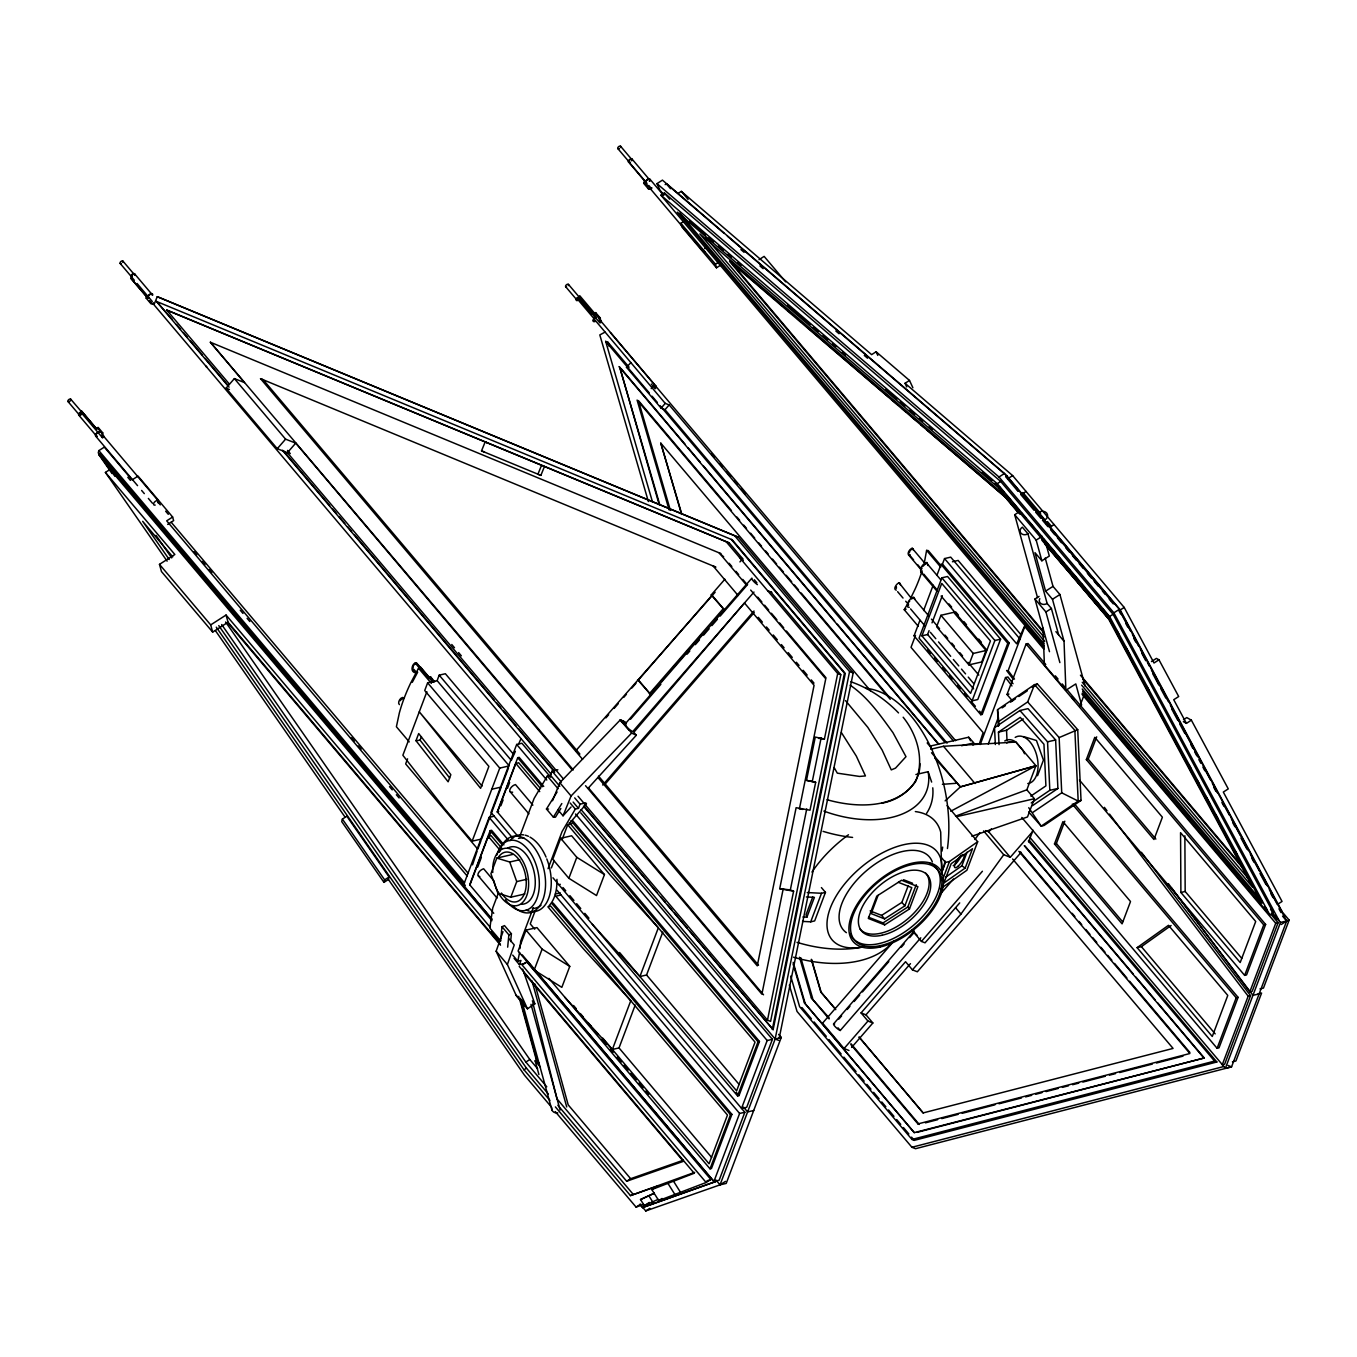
<?xml version="1.0" encoding="UTF-8"?>
<svg xmlns="http://www.w3.org/2000/svg" width="1357" height="1357" viewBox="0 0 1357 1357"><rect width="100%" height="100%" fill="white"/><g stroke="black" fill="none" stroke-linecap="round" stroke-linejoin="round"><path stroke-width="1.5" d="M500.58 941.079L501.988 926.712L504.499 925.61L511.402 933.752L510.622 941.571M507.671 947.169L508.875 934.871L501.988 926.712M519.578 952.41L517.848 961.18L512.709 955.107M519.952 948.645L520.698 941.13L533.267 907.867M900.403 584.935C900.369 578.574 891.413 589.074 896.298 590.108M909.173 552.994L910.004 550.84M913.38 550.23C913.295 544.954 906.408 552.18 908.562 554.877L920.674 569.194M908.427 603.831L908.427 605.324M927.984 565.496L926.967 562.51C923.014 563.087 919.435 568.464 920.996 572.247L937.11 591.296M941.063 565.75L928.239 550.586L926.61 550.399L924.338 562.714M770.657 591.839L840.797 674.751L770.606 1021.38L767.485 1020.159L793.608 891.193L779.715 888.699L796.118 807.703L810.01 810.197L815.659 782.311L806.499 780.36L815.269 737.072L824.428 739.022L837.693 673.53L726.165 541.697L166.741 310.075L229.384 384.099M782.972 889.988L761.888 994.155L585.529 785.703M793.608 891.193L790.334 889.921L806.737 808.908M812.385 781.038L821.155 737.75M772.32 1029.352L844.461 673.14L731.372 539.458L732.186 539.781L845.275 673.445L773.134 1029.658L583.476 806.126M641.64 1206.085L645.745 1210.936L720.041 1184.848L775.152 1039.004L849.567 671.562L734.663 535.744L157.259 296.674L153.969 304.765L551.078 774.152M779.172 1038.342L853.163 672.97L738.259 537.151L157.259 296.674M167.674 524.43L173.628 520.613L172.627 517.017L138.024 476.103L132.07 479.92L104.319 447.115L98.857 450.609L98.247 452.865L109.12 468.521M342.388 819.085L341.71 821.579L383.963 882.355L388.424 879.489L389.103 876.995L346.849 816.236L342.388 819.085L384.642 879.862L383.963 882.355M896.366 586.733L896.366 588.31M921.742 568.939L921.997 568.057M472.507 864.867L477.121 851.144M979.177 744.365L983.13 732.61L911.005 647.34L915.483 635.5L914.058 635.822L980.806 714.715L982.231 714.393L1009.218 642.981L942.47 564.071L944.54 558.575L950.714 557.15L1020.125 639.198M522.682 969.102L534.828 1003.841L527.449 1008.811L516.22 995.529L496.153 951.223L503.006 931.665M527.449 1008.811L507.382 964.505L514.252 944.947L509.248 939.044M79.961 413.681L81.233 410.713L96.652 428.948L81.233 410.713M131.035 278.524L146.624 296.725L131.035 278.524L132.155 275.59M96.652 428.948L98.111 427.387L102.708 432.815L103.336 437.429L102.386 437.649L80.725 412.053A2.341 1.255 -40.2 0 0 78.604 414.682A2.341 1.255 -40.2 0 0 80.928 414.903M150.712 303.493L153.816 303.866L150.712 303.493L146.115 298.065L146.624 296.725M102.386 437.649L101.758 433.036L97.161 427.608M152.849 304.087L153.358 302.747M513.421 754.17L445.367 673.734L439.193 675.158L437.124 680.637L427.625 682.825L424.724 690.526L488.893 766.4L480.615 788.332L419.279 711.814L482.091 786.059M426.878 691.697L402.859 755.272L444.384 808.399L472.134 841.187L481.633 838.999L501.259 787.043L491.76 789.248M630.191 162.145L629.852 163.451M407.575 758.834L405.658 763.923L477.783 849.177L480.989 840.695M415.988 740.685L418.685 733.543L450.846 774.677L448.132 781.819L415.988 740.685L420.093 740.193L449.676 778.019M420.093 740.193L421.433 736.614M593.688 315.502L595.655 312.602L600.252 318.03L600.88 322.661M651.852 187.758L651.36 189.098L648.256 188.708L643.659 183.28L644.66 180.6L629.241 162.365A2.341 1.255 -40.2 0 1 628.732 160.533A2.341 1.255 -40.2 0 1 631.463 158.786A2.341 1.255 -40.2 0 1 631.972 160.618M595.655 312.602L595.146 313.942L579.727 295.707L578.777 298.608L591.618 313.806M643.659 183.28L645.27 181.685M594.705 312.822L599.302 318.25L599.93 322.881L578.269 297.268A2.341 1.255 -40.2 0 0 576.182 299.49A2.341 1.255 -40.2 0 0 577.454 300.575M650.393 189.318L650.902 187.978L648.765 185.451M472.134 841.187L499.749 768.096L509.248 765.891L437.124 680.637M494.355 816.168L489.131 817.372L463.432 885.358L492.184 919.334M550.654 777.222L521.902 743.246L516.678 744.45L490.997 812.436L512.759 838.168M501.988 785.126L508.519 767.825M503.922 844.868L491.59 830.297L490.165 830.637L469.709 884.781L493.744 913.295M517.746 836.166L497.273 811.859L517.729 757.715L519.154 757.376L543.733 786.432M469.878 885.086L488.283 836.353L491.132 835.691L501.971 848.498M497.425 812.165L515.847 763.431L518.696 762.77L540.595 788.654M477.715 867.038L481.362 857.37M488.673 838.032L490.861 832.231M500.886 805.719L503.074 799.918M507.467 788.315L509.655 782.514M512.861 854.384L496.832 858.082L490.929 873.704L497.917 893.279L510.826 897.214L524.854 893.975M498.613 892.397L492.71 908.037L489.86 928.086L500.631 940.825M520.07 835.607L534.115 798.442L547.329 776L550.467 775.271L552.045 771.098L557.846 769.758M510.826 897.214L516.729 881.592L509.723 862.017L496.832 858.082M548.058 868.701L562.103 831.519L575.317 809.077L578.455 808.365L580.033 804.175L585.834 802.835M526.024 930.105L518.086 951.087L534.166 970.102L561.832 987.353L569.77 966.388L536.948 927.594L526.024 930.105L542.105 949.12L569.77 966.388M560.712 838.304L552.774 859.286L568.854 878.284L596.52 895.552L604.459 874.587L571.636 835.776L560.712 838.304L576.793 857.319L604.459 874.587M535.218 910.717L530.248 923.88L534.726 929.172M551.383 867.92L554.233 860.406M562.035 839.746L567.718 824.734L571.823 823.784M514.066 958.33L519.392 964.64L520.986 960.451L517.848 961.18M534.166 970.102L542.105 949.12M568.854 878.284L576.793 857.319M564.783 997.259L612.363 1049.47L630.768 1000.737L583.188 948.526L547.889 906.798L550.738 906.137L727.471 1115.047L709.066 1163.78L602.779 1038.139M592.331 924.338L639.91 976.548L658.332 927.815L610.752 875.604L567.718 824.734M612.363 1049.47L619.013 1047.926L635.212 1005.045M639.91 976.548L646.56 975.004L662.759 932.123M548.907 978.38L710.033 1168.835L730.49 1114.691L731.915 1114.368L553.181 903.1L551.756 903.423L730.49 1114.691M552.961 877.792L737.58 1095.913L758.037 1041.769L759.462 1041.447L572.4 820.323M812.758 896.926L806.024 914.771L806.906 917.179L802.903 916.976M731.915 1114.368L711.458 1168.513L710.033 1168.835M737.58 1095.913L739.005 1095.591L759.462 1041.447M806.906 917.179L814.404 897.367L806.38 896.943M914.058 635.822L919.944 620.268M923.608 610.548L933.158 585.257M936.941 575.266L941.046 564.41L942.47 564.071M802.547 921.403L810.706 921.827L821.494 893.279L825.463 892.363L821.409 887.58M522.292 954.921L713.935 1181.438L739.616 1113.452L744.84 1112.248L556.947 890.141M772.404 1039.326L767.18 1040.531L741.482 1108.516L746.706 1107.312L772.404 1039.326L580.762 812.809M941.86 577.811L919.062 638.18L972.087 700.857L977.786 699.534L1000.584 639.181L947.559 576.504L941.86 577.811L994.885 640.487L972.087 700.857M921.912 635.839L941.741 583.391L990.423 640.928L970.594 693.376L921.912 635.839L927.611 634.516L929.087 630.632M825.463 892.363L814.675 920.911L810.706 921.827M744.84 1112.248L719.159 1180.234L713.935 1181.438M932.022 622.863L942.301 595.672M781.293 1037.325L726.216 1183.423L720.041 1184.848L715.936 1180.013M940.927 615.298L936.618 626.713L968.915 664.896L981.739 661.945L986.047 650.512L953.75 612.329L940.927 615.298L973.223 653.463L968.915 664.896M878.098 895.349L871.194 913.617L884.577 918.876L904.865 905.865L911.768 887.597L898.385 882.338M870.142 910.886L881.626 915.381L901.896 902.371L908.121 885.917M868.514 917.23L883.034 922.93L907.816 907.019L916.263 884.696M980.806 714.715L1007.793 643.303L1009.218 642.981M909.461 908.969L917.892 886.647L901.557 880.235L876.775 896.129L868.327 918.452L884.679 924.863L909.461 908.969L907.816 907.019M980.212 744.518L1005.537 677.533L1007.912 676.973L1013.034 683.724M1027.147 626.069L1024.772 626.612L1008.132 670.646L1014.493 679.094M988.269 744.094L997.819 718.854M1012.492 700.941L1007.03 694.479L1026.113 643.981L1028.012 643.54L1045.755 664.54M941.215 873.823L945.524 862.407L949.493 861.491L977.668 841.73L947.101 805.6M942.301 880.506L949.493 861.491M945.507 877.301L961.876 865.8L966.998 852.247M965.166 868.09L972.494 848.719L951.206 863.663L943.878 883.034L965.166 868.09L961.876 865.8M977.668 841.73L966.879 870.261L940.367 888.869M955.549 816.168L1026.842 789.808L1035.951 765.738L1015.918 742.058A24.172 14.164 77 0 0 1004.757 740.956M1037.545 775.712L1043.448 760.09L1036.46 740.515L1023.551 736.563M1026.842 789.808L1034.39 798.73L1027.503 816.948L971.849 836.251M1028.606 841.849L1033.016 830.213M1079.714 706.624L1084.107 694.971M1054.474 843.935L1062.921 821.63L1130.517 901.54L1122.086 923.863L1054.474 843.935L1056.374 843.494L1064.821 821.189M1086.346 759.615L1094.777 737.292L1162.389 817.219L1153.959 839.525L1086.346 759.615L1088.246 759.174L1096.677 736.851M1021.804 817.457L1217.11 1048.299L1236.193 997.802L1238.093 997.361L1074.201 803.649M1079.409 780.038L1244.657 975.378L1263.74 924.88L1265.64 924.439L1067.62 690.357M1238.093 997.361L1219.01 1047.858L1217.11 1048.299M1265.64 924.439L1246.557 974.937L1244.657 975.378M1250.543 995.631L1248.169 996.174L1222.25 1064.804L1224.625 1064.244L1250.543 995.631L1141.424 852.315M1168.394 883.678L1249.797 991.882L1275.733 923.252L1278.107 922.709L1271.288 914.652M1278.107 922.709L1252.172 991.322L1249.797 991.882M1029.929 837.473L1225.388 1068.264L1280.499 922.421L1286.673 920.996L1119.338 609.327L1004.434 473.508L662.437 180.125L656.975 183.636L660.045 190.251L664.014 194.95M1282.569 916.162L1286.673 920.996L1231.562 1066.856L915.534 1148.701L911.921 1147.276L797.034 1011.457L789.333 985.046M1280.94 910.411L1289.15 920.114L1263.452 988.1L1259.975 988.914M998.973 725.571L998.786 721.483L1027.673 701.925L1034.543 684.64L1037.393 683.979L1077.712 729.676L1081.037 800.426L1044.025 825.48L1041.175 826.142L1028.657 811.961M552.536 800.732L559.83 782.701L620.403 719.787L625.085 721.975L620.098 720.143L629.139 730.117M558.049 809.908L563.036 815.811L571.076 795.982L631.65 733.068L636.314 735.257L587.971 788.417M544.479 466.469L540.866 475.391L481.531 450.88L485.144 441.958L488.096 443.128M541.545 465.315L537.915 474.221L540.866 475.391M515.372 751.337L511.318 760.412L439.193 675.158M518.595 744.077L521.02 738.632M1025.57 623.864L1016.681 643.829L944.54 558.575M413.325 665.897L413.071 668.17M412.274 682.334L417.668 672.156M910.818 597.894L914.974 589.362A171.372 91.682 -40.2 0 0 922.098 570.822M433.443 682.317L420.602 667.135L418.533 668.17L410.594 683.182A189.081 101.147 -40.2 0 0 399.365 712.883L396.397 726.741L409.237 741.906M918.333 626.374L904.22 609.683L907.154 604.662M400.264 700.721L400.943 699.737M909.139 601.931L909.716 600.998M560.831 808.535L555.437 817.202L553.368 817.151L546.464 809.009L557.065 791.996M553.368 817.151L561.832 803.548M974.92 839.491L979.805 832.706M851.619 1047.434L872.856 1022.991L867.954 1021.058L861.067 1012.916L905.56 961.723L912.447 969.865L960.96 914.058L1003.739 854.723L1010.287 857.285L1033.271 830.84M413.664 665.337L414.496 664.421M922.964 566.276L924.948 564.342M563.392 778.918L287.413 452.695L277.269 448.709L226.059 388.17L234.371 378.603L244.497 382.589L210.352 342.218L573.282 769.928M277.269 448.709L285.581 439.159L295.724 443.128L571.857 769.538M287.413 452.695L295.724 443.128M947.101 743.127L665.015 409.695L661.096 408.152L626.476 367.238L630.954 362.59M661.096 408.152L665.235 403.385L669.171 404.912L953.343 740.837M665.015 409.695L669.171 404.912M575.928 750.625L715.139 592.212M637.586 679.687L650.24 694.004L638.401 680.01L712.018 595.282L723.858 609.276L711.204 594.96L724.892 579.218M739.938 561.9L742.669 558.762L729.269 542.919L166.741 310.075M605.917 717.887L608.648 714.732M614.11 708.439L618.215 703.723M623.694 697.43L626.425 694.292M631.887 687.999L635.992 683.283M649.426 693.681L723.044 608.954M653.005 690.798L657.178 686.014M661.351 681.214L665.524 676.414M669.68 671.613L701.637 634.855M715.529 618.86L719.702 614.076M625.221 723.875L751.88 578.133A5.852 1.374 41 0 0 757.41 584.663M630.513 719.227L660.859 684.318M687.066 654.176L689.814 651.004M695.327 644.643L699.466 639.893M703.605 635.127L709.117 628.783M711.882 625.611L717.395 619.267M720.16 616.095L747.605 584.511M753.983 592.059L632.769 731.542A5.852 1.374 41 0 1 626.391 726.521A5.852 1.374 41 0 1 626.391 723.993M569.278 823.58L586.495 803.768M602.745 785.058L754.017 611.006M605.205 784.007L754.238 612.499M894.076 940.876L822.563 1023.161L844.054 1048.554L848.956 1050.488M985.521 830.603L988.795 831.875L991.373 828.906M939.587 894.975L953.445 879.031M833.656 1023.789L914.194 931.106M838.83 1019.09L841.611 1015.901M847.175 1009.506L849.94 1006.317M854.113 1001.517L859.66 995.122M862.441 991.933L888.835 961.57M901.319 947.186L904.101 943.997M909.665 937.602L913.821 932.802M834.674 1023.89A5.106 1.204 41 0 0 834.674 1026.096A5.106 1.204 41 0 0 840.254 1030.489L920.792 937.806M911.853 930.088L921.437 941.419L982.417 871.245M959.721 902.914L925.033 942.827L921.437 941.419M861.067 1012.916L865.97 1014.832L910.462 963.64M844.054 1048.554L867.954 1021.058M1021.159 852.332L917.349 971.782L912.447 969.865M563.036 815.811L571.06 806.991M910.394 550.331L911.242 549.619M945.134 800.867L960.4 786.89L1035.951 765.738L950.748 811.232M1137.115 947.644L1168.479 925.321L1227.78 995.41L1212.276 1036.477L1137.115 947.644L1141.39 946.66L1171.108 925.508M417.142 663.946C413.749 659.756 408.576 671.681 415.344 672.767M427.93 678.093L430.644 677.007L431.78 678.873M401.35 699.364L402.418 698.94M998.311 726.351L997.531 709.694L1034.543 684.64L1074.863 730.32L1078.187 801.088L1041.175 826.142L1028.742 807.72M1002.077 707.896L1005.435 705.623M1010.473 702.197L1015.528 698.787M1018.886 696.514L1027.3 690.815M1032.355 687.388L1037.393 683.979M1032.524 805.634L1057.9 788.468L1055.627 739.972L1027.995 708.642L1019.921 710.508L994.545 727.691L995.343 744.552M999.04 744.603L998.464 732.118L1020.243 717.378L1043.957 744.264L1045.908 785.89L1030.828 796.101M998.464 732.118L1006.538 730.253L1023.28 718.922M1031.218 802.92L1049.826 790.317L1057.9 788.468M1032.847 812.368L1061.734 792.81L1059.139 737.58L1027.673 701.925M112.02 473.559L98.705 454.425L99.943 453.628L465.315 885.51M167.115 561.17L105.405 472.406L110.121 469.386L491.913 920.691M665.151 184.603L666.389 183.823L724.214 233.421M1043.872 647.849L660.91 195.187L664.387 192.965L1000.686 481.447L1113.062 614.263L1273.273 912.684L1269.813 914.906L1082.207 693.173M172.627 517.017L166.69 520.834L467.266 876.13M678.161 193.373L681.299 191.371L871.635 354.635L876.096 351.768L909.495 380.435L912.888 387.729M720.94 264.937L716.479 267.804L681.859 226.89L680.875 223.294L683.351 221.7M212.676 632.091L210.691 624.899L226.059 615.043L228.044 622.218L212.676 632.091L161.466 571.551L159.481 564.359L174.849 554.504L105.405 472.406M716.479 267.804L715.478 264.208L717.955 262.613M759.004 259.679L764.127 256.388L785.686 281.883M906.73 386.932L905.034 383.285L909.495 380.435M656.975 183.636L998.989 477.002L1004.434 473.508M1278.956 908.783L1280.957 912.515L1282.195 911.717L1119.983 609.564L1006.894 475.9L1005.656 476.697L1017.92 491.183M660.91 195.187L997.225 483.669L1000.686 481.447M1007.946 478.631L1012.644 475.595L1124.19 607.427L1154.01 662.996L1158.98 659.807L1178.69 696.531L1173.737 699.72L1186.425 723.366L1191.378 720.177L1228.272 788.892L1223.319 792.064L1282.043 901.455L1277.327 904.474L1269.338 889.598M384.642 879.862L389.103 876.995M1044.262 645.932L677.296 212.167L998.888 488.045L999.888 487.4L1003.959 492.218M1044.347 633.448L729.506 261.29L1007.403 498.935L1018.327 511.843M1021.346 494.474L1026.062 491.438M1037.528 597.64L1014.697 514.727L1019.158 511.86M1049.334 527.551L1054.05 524.531M1045.687 542.868L1049.317 556.031L1041.871 560.797L1036.171 540.12L1042.125 536.303M1081.614 705.046L1075.796 683.911L1065.89 690.272L1064.041 641.25L1052.472 599.285L1045.585 591.143L1053.015 586.377L1045.212 558.015M1049.487 651.682L1034.967 599.031L1039.055 596.402M1052.472 599.285L1059.919 594.519L1053.015 586.377M1059.885 662.606L1045.925 611.973L1051.387 608.479L1047.129 603.458L1027.944 533.776L1022.364 527.178A5.106 4.19 -15.4 0 0 1020.939 533.182A5.106 4.19 -15.4 0 0 1027.944 533.776M526.753 961.859L522.038 964.895L706.149 1182.507L710.864 1179.487L526.753 961.859L526.991 962.724M998.989 477.002L1113.876 612.821L1119.338 609.327M1119.983 609.564L1118.745 610.362L1120.746 614.093M997.225 483.669L1109.585 616.502L1113.062 614.263M1119.474 610.463L1124.19 607.427M517.611 997.191L518.849 996.394M998.888 488.045L1108.771 617.927L1109.772 617.282M221.666 624.542L525.854 1062.073L529.824 1059.529L537.609 1068.722M1151.465 661.554L1156.418 658.382L1158.98 659.807M538.899 1074.49L535.15 1060.869L536.88 1059.766L519.884 998.057M216.289 627.188L523.989 1069.774L526.465 1068.18L548.313 1093.996M1183.474 719.702L1186.781 717.582L1191.378 720.177M532.843 1002.942L557.065 1098.949L626.68 1181.252L630.649 1178.707L683.453 1160.167M555.386 1106.888L630.462 1195.619L694.699 1172.363M706.149 1182.507L658.739 1200.589L651.818 1189.563L656.771 1186.391L630.462 1195.619M640.521 1199.537L654.227 1193.278L640.521 1199.537L644.354 1205.644L658.06 1199.384M651.818 1189.563L694.207 1173.245L519.222 966.405M555.267 1111.604L636.077 1207.102L640.775 1204.083M644.354 1205.644L649.308 1202.455M642.506 1207.594L715.75 1181.523L642.506 1207.594L639.775 1204.371M658.739 1200.589L662.046 1198.468M645.745 1210.936L649.833 1208.307M720.041 1184.848L725.486 1181.353M1281.229 924.507L1286.673 920.996M605.052 332.126L599.811 334.925L648.375 501.513M1059.139 737.58L1077.712 729.676M508.875 934.871L511.402 933.752M414.92 664.133L416.107 664.37M908.562 554.877L910.174 554.809M914.957 599.183L913.821 597.317C909.868 597.877 906.289 603.254 907.833 607.054L909.241 607.342M911.853 598.946L899.063 582.764M626.68 1181.252L683.402 1161.338L524.039 972.986M706.963 1180.844L710.864 1179.487M636.077 1207.102L643.642 1204.456M98.62 432.442L98.111 432.612A2.341 1.255 -40.2 0 0 96.11 434.613A2.341 1.255 -40.2 0 0 96.856 435.97M596.164 317.657L595.655 317.826A2.341 1.255 -40.2 0 0 593.891 319.353M934.702 757.969L960.4 786.89L1035.951 765.738M904.22 609.683L906.103 609.157M858.981 1037.087L923.15 1112.927L1173.076 1048.418L1012.593 858.981M850.992 1044.771L917.96 1123.918L1189.885 1053.507L1018.853 851.331M925.406 1122.85L937.67 1119.661M941.758 1118.609L958.11 1114.368M962.198 1113.317L994.918 1104.835M999.006 1103.784L1021.499 1097.966M1025.587 1096.897L1031.727 1095.32M1035.815 1094.251L1041.939 1092.673M1046.026 1091.605L1058.307 1088.433M1062.395 1087.364L1068.519 1085.787M1072.607 1084.718L1078.747 1083.14M1082.835 1082.072L1105.327 1076.254M1109.415 1075.185L1115.539 1073.608M1119.644 1072.539L1152.347 1064.075M1156.435 1063.023L1183.016 1056.136M793.133 964.149L804.396 1002.772L914.279 1132.637L1204.287 1057.968L916.976 1132.366M911.972 1139.456L1214.566 1061.089L1216.856 1061.988L914.262 1140.355L911.972 1139.456L799.612 1006.64L790.707 976.124M911.921 1147.276L1223.861 1066.5M146.115 298.065L147.065 297.845M648.256 188.708L651.36 189.098M101.758 433.036L102.708 432.815M599.302 318.25L600.252 318.03L596.418 314.96M102.895 436.309L103.844 436.089M600.439 321.541L601.388 321.321L598.895 318.369M952.444 561.764L958.144 560.441L1020.752 634.431M994.885 640.487L1000.584 639.181M973.223 653.463L986.047 650.512M497.273 811.859L498.697 811.52M1007.03 694.479L1008.929 694.055M929.766 746.197L968.677 737.207L973.834 742.907L961.553 745.739M930.732 749.234L943.522 746.282L1015.918 742.058L1022.754 750.133A24.172 14.164 77 0 1 1024.518 753.763M509.723 862.017L519.748 859.71M1019.921 710.508L1047.553 741.821L1055.627 739.972M915.907 774.525L928.12 771.709L931.648 782.073M516.729 881.592L526.753 879.285M558.863 884.645L560.288 884.323M555.301 894.042L560.288 892.889M561.018 894.975L555.793 896.18L739.616 1113.452M956.99 816.592L1034.39 798.73M1081.037 800.426L1078.187 801.088L1061.734 792.81M519.392 964.64L525.193 963.3M1180.895 892.465L1240.196 962.554L1255.717 921.488L1180.556 832.655L1180.895 892.465L1185.17 891.481L1241.774 958.381M1285.673 920.928L1289.15 920.114M581.135 809.688L775.152 1039.004L781.327 1037.579L778.596 1034.356M1258.109 993.85L1261.603 993.036L1235.905 1061.021L1232.427 1061.836M753.763 1110.501L747.588 1111.926L743.5 1107.091M1259.109 993.918L1252.935 995.343L1171.261 887.614M1225.388 1068.264L1231.562 1066.856L1227.966 1065.432M881.914 803.174C900.912 799.867 920.64 784.261 919.927 763.601M942.42 784.329L956.125 783.294M922.404 572.535L920.996 572.247M412.664 669.595L415.904 672.75M546.464 809.009L548.55 809.06M807.211 892.55L821.494 893.279M818.542 738.361L824.428 739.022M815.659 782.311L806.499 780.36M802.92 809.4L799.375 808.993L825.751 678.788L750.675 590.058M779.715 888.699L790.334 889.921M850.89 681.791C868.955 688.033 885.273 699.177 898.521 712.917M827.024 799.714C856.488 808.026 895.807 809.298 915.619 781.598C924.66 759.886 917.366 734.951 903.168 717.225M652.53 502.09L605.68 341.37L607.97 342.269L629.088 367.221M626.476 367.238L628.104 367.883M659.231 504.804L619.606 366.848M681.536 514.286L660.791 443.145L681.859 514.422M229.045 387.169L156.513 301.441L172.373 319.557M734.663 535.744L738.259 537.151M726.165 541.697L729.269 542.919M481.531 450.88L484.466 452.034M739.565 557.54L742.669 558.762M723.654 556.811L719.278 552.944L746.587 585.206M582.594 759.343L260.544 378.671L263.156 379.706L579.88 754.068M767.553 590.617L771.811 592.297M226.059 388.17L229.435 389.493M711.204 594.96L712.357 595.401M849.567 671.562L853.163 672.97M837.693 673.53L840.797 674.751M903.541 879.709L912.616 883.271M811.282 959.382L820.764 991.899L834.742 1008.166M799.51 957.245L811.367 997.921L829.076 1017.818M804.396 1002.772L914.279 1132.637M775.152 1039.004L778.748 1040.412M923.15 1112.927L859.32 1037.223M917.96 1123.918L919.266 1124.427L850.941 1043.669M156.513 301.441L732.186 539.781M210.352 342.218L720.923 553.588M260.544 378.671L715.868 567.141L713.256 566.123L738.072 595.452M399.382 704.622C396.821 702.536 401.384 695.598 404.064 697.939M1183.355 721.636L1186.425 723.366M850.144 685.2C867.971 697.21 880.506 715.563 892.974 732.678L905.984 756.68L895.518 768.13L891.278 769.894L882.135 750.031L867.785 727.318L845.513 700.602M905.034 383.285L1012.644 475.595M727.42 236.169L1006.894 475.9M740.922 249.586L744.145 252.334M759.92 265.904L763.126 268.652M835.827 330.989L839.05 333.737M864.324 355.449L867.53 358.214M689.543 221.191L705.623 234.982M708.846 237.746L713.663 241.885M718.481 246.024L723.315 250.146M728.132 254.285L731.355 257.05M737.784 262.563L741.007 265.327M787.637 305.325L810.146 324.645M813.352 327.393L818.186 331.532M823.004 335.671L827.838 339.81M832.655 343.949L835.878 346.714M842.307 352.226L845.513 354.991M885.714 389.476L896.977 399.128M900.2 401.876L905.017 406.014M909.835 410.153L914.669 414.292M919.486 418.431L922.709 421.196M929.138 426.709L932.344 429.474M982.197 472.236L991.848 480.514M995.071 483.262L999.888 487.4M774.898 299.49L729.998 260.985L1043.482 631.514M778.104 302.238L782.921 306.377M787.738 310.499L792.539 314.62M797.356 318.742L800.562 321.507M806.974 327.003L888.75 397.16M891.956 399.908L898.368 405.404M901.574 408.152L906.391 412.291M911.209 416.412L916.009 420.534M920.826 424.656L924.032 427.421M927.238 430.169L1007.403 498.935M1022.89 492.54L1040.632 513.523M1047.451 521.597L1051.556 526.431M1045.026 519.901A5.852 4.8 -15.4 0 0 1046.654 513.048A5.852 4.8 -15.4 0 0 1038.648 512.352L1045.026 519.901L1046.043 523.598M1015.986 488.13L1018.666 491.302M1053.388 532.334L1111.383 600.897M1020.651 494.406L1034.068 510.266M1035.628 512.132L1040.887 518.34M1042.447 520.172L1047.892 526.618M1050.623 529.841L1054.711 534.675M1057.425 537.898L1061.513 542.732M1065.601 547.55L1069.689 552.384M1072.42 555.607L1076.508 560.441M1079.239 563.664L1083.327 568.498M1087.398 573.332L1091.486 578.15M1094.217 581.373L1098.305 586.207M1102.393 591.041L1105.124 594.264M1109.212 599.099L1113.3 603.916M1006.673 495.424L1010.744 500.224M1013.458 503.43L1018.886 509.859M1021.584 513.065L1025.655 517.865M1028.369 521.071L1033.797 527.483M1036.511 530.689L1040.582 535.506M1043.296 538.712L1048.724 545.124M1051.438 548.33L1055.509 553.147M1058.223 556.353L1063.651 562.765M1066.365 565.971L1070.419 570.788M1073.133 573.994L1078.561 580.406M1081.275 583.612L1085.346 588.429M1088.06 591.635L1093.488 598.047M1096.202 601.253L1100.273 606.053M1102.987 609.259L1108.415 615.688M1045.636 544.123L1109.805 619.962L1045.144 544.445M1019.87 514.15L1002.094 493.151L699.873 233.913L1044.686 641.488M1041.735 540.001L1108.703 619.165L1252.681 887.325L1081.631 685.166M1006.911 499.257L1017.835 512.166M1014.697 514.727L1036.171 540.12M1041.871 560.797L1034.984 552.655L1045.585 591.143M1034.967 599.031L1045.925 611.973M1055.916 631.65L1064.041 641.25M681.299 191.371L688.101 199.411M666.389 183.823L670.494 188.674M1080.443 675.192L1240.586 864.511M1082.682 678.754L1241.468 866.445M705.962 237.492L1043.94 636.976M1082.258 682.266L1250.56 881.202M664.387 192.965L669.663 199.208M1270.542 909.444L1273.273 912.684M1272.306 912.735L1280.499 922.421M679.653 213.151L1043.889 643.693M1082.224 689L1261.603 901.031M1271.662 913.193L1277.124 919.656M650.224 179.548L663.471 195.204M1082.615 691.256L1261.993 903.287L1108.771 617.927M632.277 159.346L649.681 179.904M1031.235 630.903L1036.697 637.349M1039.411 640.572L1043.516 645.406M1212.632 845.326L1215.363 848.549M1227.644 863.052L1230.375 866.275M1234.463 871.109L1237.194 874.349M1242.639 880.795L1245.37 884.018M1249.458 888.852L1252.189 892.075M1256.277 896.909L1260.365 901.743M1264.47 906.578L1267.201 909.818M620.59 146.251L631.751 159.447M1024.772 626.612L1043.855 649.189M1082.055 694.326L1275.733 923.252M617.893 148.659L629.054 161.839M680.875 223.294L715.478 264.208M628.427 161.822L645.813 182.381M645.27 182.737L703.367 251.401M1055.322 675.837L1058.053 679.06M1062.158 683.911L1064.889 687.134M1065.89 690.272L1044.398 664.879L1043.007 628.104M1071.708 697.159L1074.388 700.314M1026.113 643.981L1263.74 924.88M941.046 564.41L1007.793 643.303M926.61 550.399L940.723 567.09M926.186 562.527L940.774 579.795M912.141 548.194L925.593 564.088M1088.246 759.174L1155.859 839.084M909.529 555.064L913.566 559.847M917.603 564.614L920.3 567.803M923.744 574.13L936.992 589.786M948.95 603.916L951.647 607.105M955.718 611.905L958.415 615.111M963.826 621.506L966.523 624.695M978.702 639.079L981.416 642.285M941.13 596.062L986.776 650.02M913.024 597.334L928.833 616.01M931.462 619.131L939.57 628.715M944.981 635.11L947.695 638.316M951.749 643.116L954.446 646.305M959.857 652.7L962.571 655.906M967.982 662.301L978.804 675.091M897.639 591.686L903.016 598.047M905.713 601.236L908.41 604.408M910.564 608.903L925.05 626.018M930.393 632.328L935.804 638.723M938.501 641.912L950.68 656.296M953.377 659.502L958.788 665.897M961.502 669.103L965.556 673.886M968.253 677.092L973.664 683.487M1072.301 804.09L1236.193 997.802M927.611 634.516L973.597 688.864M927.747 649.986L930.461 653.209M934.549 658.043L937.28 661.266M942.725 667.695L945.456 670.918M949.544 675.752L952.258 678.975M957.703 685.404L960.434 688.627M964.522 693.461L967.236 696.684M971.324 701.518L975.412 706.335M979.5 711.17L982.231 714.393M1056.374 843.494L1122.646 921.827M1141.39 946.66L1215.177 1033.881M600.472 320.625L655.872 386.1M610.396 332.601L955.599 740.668M568.447 284.393L595.282 316.028M711.662 454.103L714.359 457.292M719.753 463.67L722.45 466.859M726.487 471.625L730.541 476.409M734.578 481.192L737.275 484.381M741.312 489.165L745.366 493.931M651.292 384.048L655.227 388.713A3.002 1.611 -40.2 0 0 655.024 385.761A3.002 1.611 -40.2 0 0 651.224 388.611M576.844 298.336L594.23 318.895M593.874 318.759L665.235 403.385M565.665 286.7L576.827 299.897M1029.251 840.254L1216.856 1061.988M605.68 341.37L649.409 393.072M652.072 396.21L657.399 402.503M660.062 405.658L944.811 742.228M1028.335 840.967L1214.566 1061.089M943.522 746.282L975.038 783.515M620.963 368.459L685.336 444.536M688.067 447.776L700.382 462.347M703.13 465.57L834.589 620.963M837.32 624.186L938.654 743.958M1024.908 845.937L1133.095 973.8M1135.826 977.04L1154.994 999.702M1157.742 1002.942L1204.287 1057.968M618.945 366.594L937.992 743.704M1024.264 845.682L1203.642 1057.714M731.44 510.571L638.401 400.586L670.409 510.402M736.919 517.051L739.65 520.274M743.755 525.125L746.503 528.365M750.608 533.216L754.713 538.067M758.817 542.919L761.548 546.159M765.653 551.01L768.384 554.25M772.489 559.101L776.594 563.952M779.342 567.175L783.447 572.026M786.178 575.266L791.657 581.746M794.388 584.969L798.493 589.82M801.224 593.06L888.801 696.565M1020.159 851.84L1059.834 898.741M1072.149 913.295L1074.897 916.535M1079.002 921.386L1081.733 924.626M1085.837 929.477L1089.942 934.328M1092.673 937.568L1096.778 942.42M1100.883 947.271L1104.988 952.122M1107.736 955.362L1111.841 960.213M1114.572 963.436L1126.887 977.99M1129.618 981.23L1189.835 1052.404M890.226 699.296L637.095 400.078L669.103 509.893M927.17 742.957L931.275 747.809M931.53 752.762L960.4 786.89M660.791 443.145L870.549 690.832M988.795 831.875L1010.287 857.285M983.604 830.908L1003.739 854.723M740.515 557.235L743.229 560.441M739.853 556.981L742.567 560.187M754.322 579.761L756.867 582.781M729.116 563.274L731.83 566.497M735.935 571.331L738.666 574.554M742.754 579.405L746.859 584.239M757.766 597.148L761.871 601.982M764.602 605.222L768.69 610.056M771.421 613.279L776.883 619.742M779.613 622.965L783.701 627.799M786.432 631.039L826.023 677.822M758.309 617.316L762.397 622.134M766.468 626.951L769.182 630.157M773.253 634.974L777.324 639.775M781.395 644.592L784.109 647.815M788.18 652.615L792.267 657.433M796.338 662.25L799.052 665.456M803.123 670.273L807.194 675.091M811.265 679.908L813.979 683.114M941.47 857.624L945.524 862.407M955.565 907.697L960.96 914.058M901.896 902.371L904.865 905.865M881.626 915.381L884.577 918.876M883.034 922.93L884.679 924.863M636.314 735.257L633.821 732.305L744.467 603L814.081 685.302L757.274 965.828L597.928 777.459M620.403 719.787L631.65 733.068M865.97 1014.832L872.856 1022.991M820.764 991.899L835.776 1009.659M838.015 1027.843L840.254 1030.489M811.367 997.921L829.127 1018.92M801.902 1007.539L811.367 1018.734M814.081 1021.94L826.26 1036.341M828.974 1039.53L841.153 1053.948M843.867 1057.137L856.046 1071.538M858.76 1074.744L864.172 1081.139M866.886 1084.345L870.94 1089.145M873.654 1092.351L879.065 1098.746M881.779 1101.952L885.833 1106.752M888.547 1109.958L893.958 1116.353M896.672 1119.559L900.726 1124.359M903.44 1127.548L908.851 1133.96M911.565 1137.149L914.262 1140.355M598.539 776.119L758.529 965.234M588.344 787.722L763.516 994.8M234.371 378.603L285.581 439.159M287.548 450.405L290.279 453.628M451.762 644.507L454.493 647.747M458.598 652.598L461.346 655.838M578.048 796.237L767.485 1020.159M134.58 273.826L151.984 294.384M122.927 261.104L134.089 274.301M176.478 324.408L180.583 329.259M183.331 332.499L187.436 337.35M190.167 340.59L202.481 355.144M205.229 358.384L228.485 385.88M283.223 450.575L329.751 505.567M332.482 508.807L336.587 513.658M339.335 516.898L344.797 523.361M347.545 526.601L351.65 531.452M354.381 534.692L493.965 699.686M496.696 702.909L500.801 707.777M503.549 711L515.864 725.571M518.595 728.794L554.182 770.861M584.29 806.448L656.805 892.177M660.927 897.028L665.032 901.879M667.763 905.119L671.868 909.97M674.599 913.193L686.913 927.764M689.661 930.987L773.134 1029.658M282.409 450.253L554.725 772.15M552.045 771.098L561.374 782.124M574.706 797.882L580.033 804.175M559.83 782.701L571.076 795.982M120.162 263.428L131.324 276.607M134.377 280.305L131.697 277.15A2.341 1.255 -40.2 0 1 131.103 275.471A2.341 1.255 -40.2 0 1 133.631 273.588A2.341 1.255 -40.2 0 1 134.665 274.928M137.057 283.477L152.289 301.491M149.372 300.559L151.662 303.273M550.467 775.271L559.796 786.297M573.129 802.055L578.455 808.365M547.329 776L558.1 788.739M570.177 803.022L575.317 809.077M516.678 744.45L546.786 780.038M575.538 814.013L767.18 1040.531M517.729 757.715L542.308 786.755M570.975 820.663L758.037 1041.769M569.346 822.63L755.035 1042.125L736.614 1090.858L619.555 952.495M515.847 763.431L539.713 791.64M430.644 677.007L434.681 681.774M429.847 677.041L433.884 681.808M416.362 662.674L432.951 682.164M415.802 662.691L429.27 678.585M415.174 662.945L419.211 667.712M418.533 668.17L431.373 683.351M532.877 805.142L515.49 784.583A5.106 2.731 -40.2 0 0 510.011 789.316A5.106 2.731 -40.2 0 0 512.624 792.183M427.625 682.825L499.749 768.096M413.834 669.323L416.531 672.495M510.181 791.725L528.908 813.861M646.56 975.004L739.175 1084.497M563.002 887.546L565.733 890.769M569.838 895.603L573.926 900.454M576.657 903.677L580.745 908.512M584.833 913.346L588.938 918.18M736.274 1092.351L739.005 1095.591M489.131 817.372L508.18 839.881M490.165 830.637L502.497 845.19M488.283 836.353L500.479 850.754M494.287 881.372L483.669 868.802A5.106 2.731 -40.2 0 0 478.41 873.026A5.106 2.731 -40.2 0 0 479.801 876.503M478.359 875.943L497.086 898.08M102.945 435.41L158.328 500.886M70.7 399.162L86.814 417.905M89.392 420.941L95.821 428.541M157.649 501.734L160.313 504.872M165.639 511.165L168.302 514.32M619.013 1047.926L711.628 1157.419M171.152 522.208L468.301 873.433M68.02 401.57L79.181 414.75M78.791 415.14L96.194 435.716M194.051 551.654L196.782 554.894M202.261 561.374L205.009 564.614M209.114 569.465L211.845 572.705M351.514 737.801L354.262 741.024M358.367 745.892L361.098 749.115M95.685 436.14L137.566 485.653M141.62 490.437L144.317 493.626M148.371 498.426L152.425 503.21M127.779 477.274L130.425 480.395M240.257 610.209L242.988 613.449M247.093 618.317L249.841 621.54M389.51 786.636L392.258 789.876M396.363 794.744L399.094 797.967M573.553 1005.503L576.284 1008.726M580.372 1013.56L583.103 1016.8M588.565 1023.246L591.296 1026.486M595.401 1031.32L598.132 1034.543M602.22 1039.394L606.325 1044.228M610.413 1049.08L613.143 1052.303M617.248 1057.137L621.336 1061.988M624.067 1065.211L628.155 1070.062M630.886 1073.285L636.348 1079.731M639.079 1082.971L643.184 1087.805M645.915 1091.045L648.646 1094.268M98.857 450.609L464.552 882.864M98.705 454.425L491.455 918.655M527.042 960.722L714.511 1182.32M226.059 615.043L489.945 926.95M491.404 931.547L499.41 941.012M172.729 556.845L142.672 521.325L169.218 559.508M228.044 622.218L500.088 943.793M227.603 622.592L500.529 945.184M496.153 951.223L507.382 964.505M532.317 1000.889L534.828 1003.841M159.481 564.359L210.691 624.899M516.152 995.258L524.955 1005.859M539.017 1063.193L536.388 1060.088L519.392 998.379M535.15 1060.869L540.425 1067.094M630.649 1178.707L568.193 1104.869L534.895 984.012M525.854 1062.073L546.752 1086.77M557.863 1105.293L632.939 1194.041M523.989 1069.774L549.924 1100.425M551.264 1106.871L524.531 1075.27L388.424 879.489M644.609 183.059L646.899 185.773M841.408 732.593L856.335 756.12L865.444 775.933L859.507 776.441L837.303 773.151L834.25 767.74M1005.537 677.533L1011.949 685.963M1104.377 807.347L1106.956 810.723M1109.517 814.098L1248.169 996.174M1006.606 670.477L1012.984 678.89M225.635 621.998L529.824 1059.529M99.943 453.628L108.407 465.807M110.121 469.386L114.938 476.341M156.021 535.353L171.694 557.914M218.765 625.594L526.465 1068.18M215.509 630.768L344.966 816.982M673.157 1180.641L680.078 1191.667M668.204 1183.813L675.124 1194.839M649.274 1196.467L653.107 1202.573M1121.476 614.178L1126.463 623.491M1128.464 627.205L1130.466 630.92M1132.467 634.652L1138.455 645.813M1140.457 649.528L1145.444 658.84M1147.445 662.555L1149.447 666.287M1151.448 670.002L1153.45 673.734M1155.435 677.448L1161.439 688.61M1166.426 697.922L1168.428 701.637M1170.429 705.369L1172.431 709.083M1174.416 712.815L1180.42 723.976M1185.407 733.272L1191.412 744.45M1193.414 748.165L1198.401 757.477M1204.388 768.639L1210.393 779.8M1212.395 783.515L1217.382 792.827M1223.386 803.989L1229.374 815.15M1231.376 818.882L1240.366 835.624M1242.367 839.355L1248.355 850.517M1250.357 854.232L1259.347 870.99M1261.348 874.705L1267.336 885.867M1125.75 623.423L1127.752 627.155M1133.757 638.333L1135.758 642.065M1141.78 653.26L1145.783 660.723M1152.788 673.784L1158.793 684.963M1160.795 688.694L1165.799 698.024M1171.82 709.219L1177.825 720.397M1179.827 724.129L1184.831 733.458M1190.835 744.654L1192.837 748.385M1194.839 752.117L1196.84 755.849M1198.859 759.564L1200.86 763.296M1202.862 767.027L1204.863 770.759M1213.87 787.552L1215.872 791.284M1221.877 802.462L1223.878 806.194M1232.902 822.987L1234.904 826.718M1240.909 837.914L1246.913 849.092M1251.917 858.421L1253.919 862.153M1259.941 873.348L1265.945 884.527M1270.949 893.856L1272.951 897.588M1113.876 612.821L1279.21 920.775M1109.585 616.502L1269.813 914.906M1116.777 630.343L1118.779 634.075M1125.784 647.119L1129.787 654.583M1146.818 686.286L1148.819 690.018M1188.885 764.636L1190.886 768.367M1196.891 779.546L1198.893 783.277M1205.898 796.338L1209.901 803.802M1215.923 814.997L1217.924 818.729M1234.938 850.432L1236.939 854.164M968.677 737.207L970.543 740.786M876.096 351.768L877.792 355.432M811.605 959.518L821.087 992.035M800.817 957.771L812.673 998.43M620.2 368.883L659.892 505.058M793.2 962.367L805.057 1003.027M607.97 342.269L609.157 346.34M1038.648 512.352L1039.666 516.05M1059.919 594.519L1085.176 686.218M1051.387 608.479L1058.664 634.889M532.029 981.009L566.717 1106.956M530.994 1004.35L560.119 1110.043M521.767 1000.567L551.943 1110.128M997.531 709.694L998.786 721.483M1047.553 741.821L1049.826 790.317M1006.538 730.253L1007.03 740.668M1184.865 835.793L1185.17 891.481M846.395 932.683A56.417 30.176 -40.2 0 1 867.988 869.447A56.417 30.176 -40.2 0 1 932.344 861.966M929.681 863.273A54.501 29.159 -40.2 0 1 918.96 920.317A54.501 29.159 -40.2 0 1 853.112 938.484M851.959 936.975A54.501 29.159 -40.2 0 1 850.177 933.497M811.944 872.076A86.611 46.325 -40.2 0 1 848.464 834.776M915.347 811.571A86.611 46.325 -40.2 0 1 940.706 832.146L941.605 870.889A68.528 36.656 -40.2 0 0 894.619 847.413A68.528 36.656 -40.2 0 0 829.008 911.853A68.528 36.656 -40.2 0 0 864.562 946.575A102.216 62.218 20.7 0 1 797 942.335M925.779 873.179A43.17 23.086 -40.2 0 1 908.104 918.604A43.17 23.086 -40.2 0 1 860.101 929.189M960.841 856.216A7.82 2.375 -55.1 0 1 953.225 865.613M891.634 943.2A102.216 62.218 20.7 0 1 793.557 957.194M932.768 787.823A102.216 62.218 20.7 0 1 926.61 813.335M852.586 837.422A102.216 62.218 20.7 0 1 823.054 831.349M928.12 771.709A90.308 54.975 20.7 0 1 823.92 811.113M865.647 688.287A114.276 66.951 77 0 1 947.44 848.515M945.117 861.05A114.276 66.951 77 0 1 941.588 872.907M942.674 847.107A106.745 62.541 77 0 1 941.995 851.127M628.919 161.619A1.798 0.967 -40.2 0 1 630.666 159.38A1.798 0.967 -40.2 0 1 631.667 160.635M619.555 148.422A1.798 0.967 -40.2 0 1 617.723 148.252A1.798 0.967 -40.2 0 1 619.437 146.2A1.798 0.967 -40.2 0 1 620.675 147.082M916.993 935.21A5.106 1.204 41 0 1 914.058 931.411M1047.129 603.458A5.106 4.19 -15.4 0 1 1040.989 603.628A5.106 4.19 -15.4 0 1 1039.818 598.658M1006.673 742.957A19.083 11.178 77 0 1 1012.458 742.279M1015.206 737.394A24.172 14.164 77 0 1 1036.646 755.12A24.172 14.164 77 0 1 1027.775 783.583M972.867 745.01A24.799 14.537 77 0 1 980.365 744.128M646.627 182.924A2.341 1.255 -40.2 0 1 646.136 181.109A2.341 1.255 -40.2 0 1 648.867 179.345A2.341 1.255 -40.2 0 1 649.358 181.176M646.899 183.365A3.002 1.611 -40.2 0 1 645.457 181.499A3.002 1.611 -40.2 0 1 648.985 178.853A3.002 1.611 -40.2 0 1 649.816 181.193M704.995 252.046A3.002 1.611 -40.2 0 1 703.469 250.35M704.758 248.619A3.002 1.611 -40.2 0 1 705.386 248.144M577.319 300.118A1.798 0.967 -40.2 0 1 577.437 298.15A1.798 0.967 -40.2 0 1 579.71 297.811M566.514 286.904A1.798 0.967 -40.2 0 1 565.699 285.716A1.798 0.967 -40.2 0 1 567.837 284.173A1.798 0.967 -40.2 0 1 568.278 285.615M595.299 321.405A3.002 1.611 -40.2 0 1 593.128 319.947A3.002 1.611 -40.2 0 1 596.927 317.097M594.841 321.134A2.341 1.255 -40.2 0 1 593.654 319.828M579.218 297.047A2.341 1.255 -40.2 0 1 580.067 297.98M149.355 298.15A3.002 1.611 -40.2 0 1 147.828 296.471A3.002 1.611 -40.2 0 1 151.051 293.689A3.002 1.611 -40.2 0 1 152.578 295.368M496.815 855.114A35.876 21.017 77 0 1 526.686 848.057A35.876 21.017 77 0 1 536.575 899.42A35.876 21.017 77 0 1 505.415 899.759M507.365 848.379A29.277 17.149 77 0 1 533.776 870.6A29.277 17.149 77 0 1 521.512 904.271M492.761 872.517A29.277 17.149 77 0 1 516.491 852.79A29.277 17.149 77 0 1 523.87 901.014A29.277 17.149 77 0 1 494.185 881.897M80.843 414.513A1.798 0.967 -40.2 0 1 79.011 414.258A1.798 0.967 -40.2 0 1 80.979 412.223M529.298 911.141A39.099 22.899 77 0 1 526.143 910.038M510.011 840.678A39.099 22.899 77 0 1 523.717 834.894M525.261 835.2A39.099 22.899 77 0 1 528.416 836.319M529.976 837.116A39.099 22.899 77 0 1 546.04 857.081M546.786 858.913A39.099 22.899 77 0 1 530.858 911.463M132.155 276.811A1.798 0.967 -40.2 0 1 131.256 275.861A1.798 0.967 -40.2 0 1 133.003 274.182A1.798 0.967 -40.2 0 1 134.207 274.826M121.384 263.495A1.798 0.967 -40.2 0 1 120.094 262.664A1.798 0.967 -40.2 0 1 122.215 260.9A1.798 0.967 -40.2 0 1 122.758 262.342M499.257 852.315A39.099 22.899 77 0 1 530.35 843.087A39.099 22.899 77 0 1 543.903 896.672A39.099 22.899 77 0 1 512.81 905.882M155.207 505.075A3.002 1.611 -40.2 0 1 153.765 503.193A3.002 1.611 -40.2 0 1 157.293 500.546A3.002 1.611 -40.2 0 1 158.124 502.887M97.11 436.411A3.002 1.611 -40.2 0 1 95.584 434.732A3.002 1.611 -40.2 0 1 98.807 431.95M99.875 431.967A3.002 1.611 -40.2 0 1 100.231 432.221M206.875 366.882A3.002 1.611 -40.2 0 1 205.789 365.695M556.947 879.353A39.099 22.899 77 0 1 549.127 905.645M82.065 411.9A2.341 1.255 -40.2 0 1 82.183 413.648M498.104 857.794A25.444 14.91 77 0 1 519.935 861.017A25.444 14.91 77 0 1 523.208 896.231A25.444 14.91 77 0 1 501.395 893.008M518.476 838.405A35.876 21.017 77 0 1 524.006 838.049M541.002 905.221A35.876 21.017 77 0 1 532.436 908.461M148.71 297.641A2.341 1.255 -40.2 0 1 149.592 294.808A2.341 1.255 -40.2 0 1 152.154 295.063M557.795 1112.927A5.852 4.8 -15.4 0 1 551.773 1107.634M523.412 1002.535A5.852 4.8 -15.4 0 1 521.478 999.346M879.879 947.05A56.417 30.176 -40.2 0 0 942.827 875.587A56.417 30.176 -40.2 0 0 865.97 892.533A56.417 30.176 -40.2 0 0 879.879 947.05M880.439 945.608A54.501 29.159 -40.2 0 0 941.232 876.588A54.501 29.159 -40.2 0 0 867.004 892.957A54.501 29.159 -40.2 0 0 880.439 945.608M958.296 866.037A7.82 2.375 -55.1 0 0 963.979 854.927A7.82 2.375 -55.1 0 0 955.718 862.56A7.82 2.375 -55.1 0 0 958.296 866.037M882.084 935.244A43.17 23.086 -40.2 0 0 930.223 880.574A43.17 23.086 -40.2 0 0 871.448 893.534A43.17 23.086 -40.2 0 0 882.084 935.244M68.902 401.689A1.798 0.967 -40.2 0 0 70.835 399.382A1.798 0.967 -40.2 0 0 68.342 400.027A1.798 0.967 -40.2 0 0 68.902 401.689"/></g></svg>
